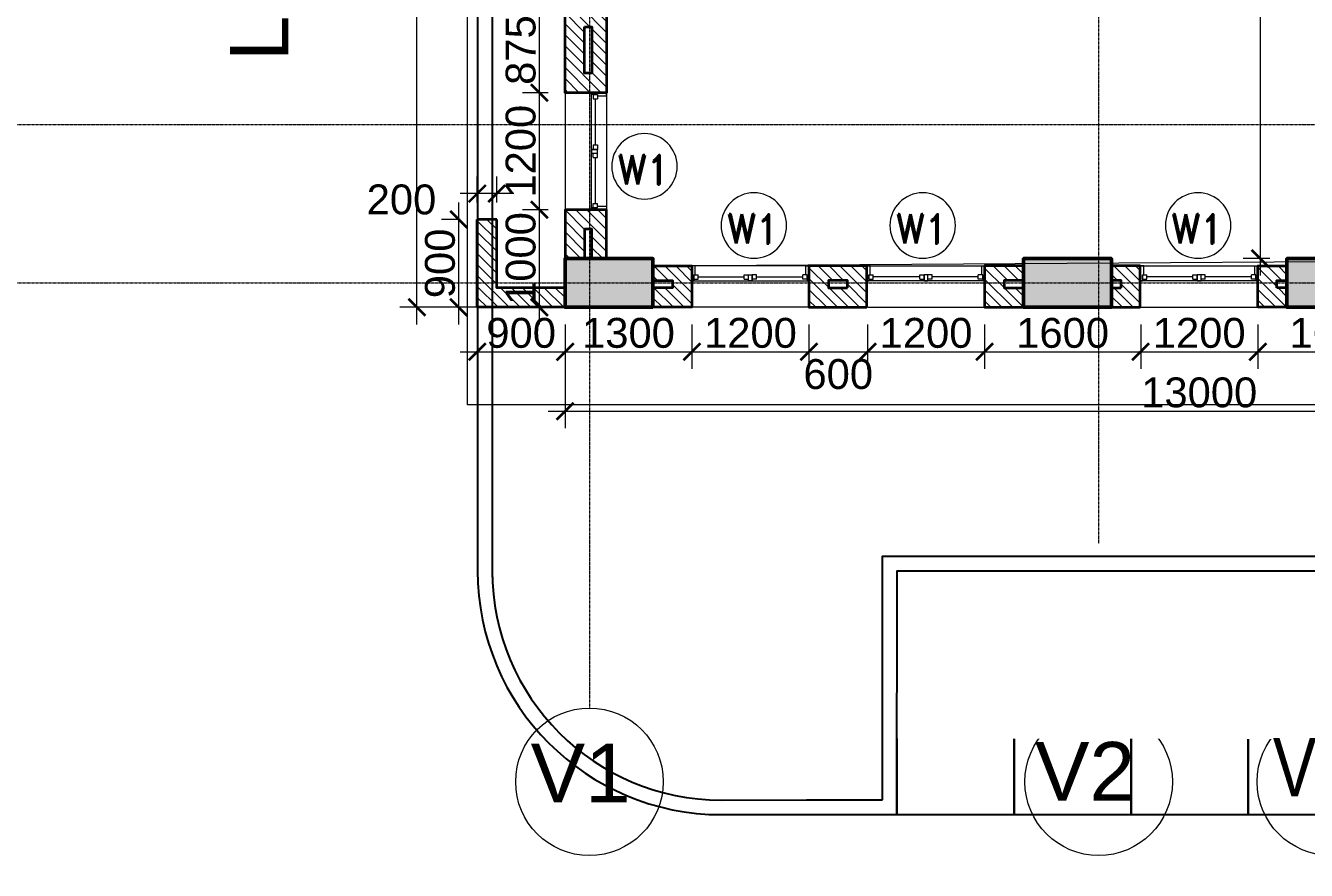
# Model space of a CAD drawing. Header units: millimetres. Extents: x 0 to 147381, y 0 to 170318.
# Drawn here: x 31915 to 45043, y 38516 to 47175 of the extents above; entities that cross this region are included whole.
import ezdxf
from ezdxf.enums import TextEntityAlignment as Align

# ---------------------------------------------------------------- set-up
doc = ezdxf.new("R2010")
doc.units = ezdxf.units.MM
doc.linetypes.add('Center', pattern=[29.999999, 12, -6, 6, -6])
doc.linetypes.add('Grid Line', pattern=[22.225, 12.7, -3.175, 3.175, -3.175])
for name, color, linetype, lineweight in [('AR_STR', 7, 'Continuous', 15), ('AR_WALL_HATCH', 23, 'Continuous', 5), ('ARCH PATHWAY', 30, 'Continuous', 13), ('Arch_Dim', 7, 'Continuous', 25), ('Arch_DW_No', 5, 'Continuous', 15), ('ARCH_WALL', 1, 'Continuous', 35), ('Arch_Window', 140, 'Continuous', 9), ('LA- LINE 1', 41, 'Continuous', 25), ('LA_ROAD', 252, 'Continuous', 30), ('LA_TEXT', 7, 'Continuous', 13), ('S-GRID', 8, 'Continuous', 9), ('S-GRID-IDEN', 1, 'Continuous', 9), ('STR COL.', 1, 'Continuous', 50)]:
    doc.layers.add(name, color=color, linetype=linetype, lineweight=lineweight)
for name, color, linetype, lineweight, true_color in [('ARCH RCC HATCH', 253, 'Center', 9, 0x9c9c9c), ('BUILDING LEVEL', 1, 'Continuous', 18, 0xf50000), ('S-COLS_HATCH', 252, 'Continuous', 9, 0x8a8a8a)]:
    doc.layers.add(name, color=color, linetype=linetype, lineweight=lineweight, true_color=true_color)
doc.styles.add('ARCHITXT-LA', font='architxt.shx', dxfattribs={"width": 0.9, "height": 250, "bigfont": '@extfont2.shx'})
doc.styles.add('Arial_1', font='arial.ttf', dxfattribs={"height": 630})
doc.styles.add('DIM', font='arial.ttf')
doc.styles.add('DIM_100', font='romand.shx', dxfattribs={"width": 0.9})
doc.styles.add('Seal_Text', font='arial.ttf')
doc.styles.add('SIZE', font='romans.shx', dxfattribs={"width": 0.75, "height": 200})
doc.dimstyles.new('DIM- 175', dxfattribs={"dimscale": 175, "dimtxt": 1.75, "dimasz": 1, "dimexe": 1, "dimexo": 1, "dimgap": 0.2, "dimtad": 1, "dimdec": 0, "dimrnd": 5, "dimzin": 0, "dimdsep": 46, "dimtxsty": 'DIM', "dimblk": 'ARCHTICK', "dimcen": 0, "dimdle": 1, "dimclrd": 3, "dimclre": 5, "dimclrt": 3, "dimadec": 0, "dimazin": 0, "dimtfac": 1, "dimtdec": 0, "dimtofl": 0, "dimtmove": 2, "dimatfit": 3, "dimfxl": 1, "dimtolj": 1, "dimtzin": 0, "dimlwd": 13, "dimlwe": 15, "dimarcsym": 0})

# ---------------------------------------------------------------- blocks, each defined once
blk = doc.blocks.new('RLAB_G')
at = {"layer": 'AR_WALL_HATCH', "ltscale": 500}
h = blk.add_hatch(dxfattribs=at)
h.set_pattern_fill('ANSI31', color=256, scale=25)
h.paths.add_polyline_path([(0, 3075), (-425, 3075), (-425, 2200), (0, 2200)])
h.paths.add_polyline_path([(-200, 2400), (-275, 2400), (-275, 2875), (-200, 2875)], flags=16)
h = blk.add_hatch(dxfattribs=at)
h.set_pattern_fill('ANSI31', color=256, scale=25)
h.paths.add_polyline_path([(0, 1000), (-425, 1000), (-425, 500), (-275, 500), (-275, 800), (-200, 800), (-200, 500), (0, 500)])
h = blk.add_hatch(dxfattribs=at)
h.set_pattern_fill('ANSI31', color=256, scale=25)
h.paths.add_polyline_path([(900, 0), (900, 900), (700, 900), (700, 200), (0, 200), (0, 0)])
h = blk.add_hatch(dxfattribs=at)
h.set_pattern_fill('ANSI31', color=256, scale=25)
h.paths.add_polyline_path([(-7100, 425), (-7400, 425), (-7400, 275), (-7295, 275), (-7295, 200), (-7400, 200), (-7400, 0), (-7100, 0)])
h = blk.add_hatch(dxfattribs=at)
h.set_pattern_fill('ANSI31', color=256, scale=25)
h.paths.add_polyline_path([(-5595, 0), (-5595, 425), (-5895, 425), (-5895, 0)])
h.paths.add_polyline_path([(-5700, 200), (-5700, 275), (-5600, 275), (-5600, 200)], flags=16)
h = blk.add_hatch(dxfattribs=at)
h.set_pattern_fill('ANSI31', color=256, scale=25)
h.paths.add_polyline_path([(-4500, 200), (-4700, 200), (-4700, 0), (-4300, 0), (-4300, 425), (-4700, 425), (-4700, 275), (-4500, 275)])
h = blk.add_hatch(dxfattribs=at)
h.set_pattern_fill('ANSI31', color=256, scale=25)
h.paths.add_polyline_path([(-2500, 0), (-2500, 425), (-3095, 425), (-3095, 0)])
h.paths.add_polyline_path([(-2700, 200), (-2895, 200), (-2895, 275), (-2700, 275)], flags=16)
h = blk.add_hatch(dxfattribs=at)
h.set_pattern_fill('ANSI31', color=256, scale=25)
h.paths.add_polyline_path([(-900, 0), (-900, 200), (-1100, 200), (-1100, 275), (-900, 275), (-900, 425), (-1300, 425), (-1300, 0)])
at = {"linetype": 'Continuous'}
blk.add_line((0, 200), (0, 0), dxfattribs=at)
at = {"layer": 'ARCH_WALL'}
for points in [[(0, 3075), (-425, 3075), (-425, 2200), (0, 2200)], [(-200, 2875), (-275, 2875), (-275, 2400), (-200, 2400)], [(0, 500), (-425, 500), (-425, 1000), (0, 1000)], [(-200, 500), (-275, 500), (-275, 800), (-200, 800)], [(-7100, 0), (-7100, 425), (-7400, 425), (-7400, 0)], [(-5895, 0), (-5895, 425), (-5595, 425), (-5595, 0)], [(-4700, 0), (-4700, 425), (-4300, 425), (-4300, 0)], [(-3095, 0), (-3095, 425), (-2500, 425), (-2500, 0)], [(-900, 0), (-900, 425), (-1300, 425), (-1300, 0)], [(-7295, 200), (-7295, 275), (-7400, 275), (-7400, 200)], [(-5700, 200), (-5700, 275), (-5600, 275), (-5600, 200)], [(-4700, 200), (-4700, 275), (-4500, 275), (-4500, 200)], [(-2895, 200), (-2895, 275), (-2700, 275), (-2700, 200)], [(-900, 200), (-900, 275), (-1100, 275), (-1100, 200)]]:
    blk.add_lwpolyline(points, close=True, dxfattribs=at)
for points in [[(0, 0), (900, 0), (900, 900)], [(0, 200), (700, 200), (700, 900)], [(700, 900), (900, 900)]]:
    blk.add_lwpolyline(points, dxfattribs=at)
at = {"layer": 'Arch_Window'}
for p, q in [((-425, 2200), (-425, 1000)), ((-425, 2168), (-425, 2200)), ((-333, 2168), (-425, 2168)), ((-333, 2181), (-333, 2137)), ((-289, 2181), (-333, 2181)), ((-333, 2181), (-270, 2181)), ((-289, 2137), (-333, 2137)), ((-311, 1664), (-311, 2137)), ((-289, 2181), (-289, 2137)), ((-270, 1000), (-270, 2200)), ((-270, 2200), (-270, 2181)), ((0, 2200), (0, 1000)), ((-333, 1664), (-333, 1619)), ((-289, 1664), (-333, 1664)), ((-289, 1619), (-333, 1619)), ((-270, 1619), (-333, 1619)), ((-333, 1581), (-333, 1619)), ((-333, 1581), (-333, 1619)), ((-333, 1619), (-270, 1619)), ((-333, 1581), (-333, 1619)), ((-333, 1619), (-333, 1619)), ((-270, 1619), (-333, 1619)), ((-289, 1581), (-333, 1581)), ((-333, 1536), (-333, 1581)), ((-270, 1581), (-333, 1581)), ((-270, 1581), (-333, 1581)), ((-333, 1581), (-333, 1581)), ((-270, 1581), (-333, 1581)), ((-289, 1664), (-289, 1619)), ((-289, 1536), (-289, 1581)), ((-270, 1581), (-270, 1619)), ((-270, 1619), (-270, 1581)), ((-270, 1619), (-270, 1619)), ((-270, 1619), (-270, 1581)), ((-270, 1581), (-270, 1581)), ((-289, 1536), (-333, 1536)), ((-311, 1063), (-311, 1536)), ((-289, 1063), (-333, 1063)), ((-333, 1019), (-333, 1063)), ((-289, 1019), (-289, 1063)), ((-425, 1032), (-425, 1000)), ((-425, 1032), (-333, 1032)), ((-333, 1019), (-333, 1032)), ((-289, 1019), (-333, 1019)), ((-333, 1019), (-270, 1019)), ((-5900, 425), (-7100, 425)), ((-7068, 425), (-7100, 425)), ((-7068, 425), (-7068, 333)), ((-5932, 425), (-5900, 425)), ((-5932, 333), (-5932, 425)), ((-3100, 425), (-4300, 425)), ((-4268, 425), (-4300, 425)), ((-4268, 425), (-4268, 333)), ((-3127, 425), (-3095, 425)), ((-3127, 333), (-3127, 425)), ((-2500, 425), (-1300, 425)), ((-2468, 425), (-2500, 425)), ((-2468, 333), (-2468, 425)), ((-1332, 425), (-1300, 425)), ((-1332, 425), (-1332, 333)), ((-7100, 270), (-5900, 270)), ((-7081, 333), (-7036, 333)), ((-7081, 289), (-7081, 333)), ((-7081, 333), (-7068, 333)), ((-7081, 333), (-7081, 270)), ((-7081, 289), (-7036, 289)), ((-7036, 289), (-7036, 333)), ((-7036, 311), (-6563, 311)), ((-6563, 333), (-6519, 333)), ((-6563, 289), (-6563, 333)), ((-6563, 289), (-6519, 289)), ((-6519, 289), (-6519, 333)), ((-6519, 333), (-6481, 333)), ((-6519, 270), (-6519, 333)), ((-6519, 333), (-6481, 333)), ((-6519, 270), (-6519, 333)), ((-6519, 333), (-6519, 333)), ((-6519, 333), (-6481, 333)), ((-6519, 270), (-6519, 333)), ((-6519, 270), (-6481, 270)), ((-6481, 270), (-6519, 270)), ((-6481, 270), (-6519, 270)), ((-6519, 270), (-6519, 270)), ((-6481, 289), (-6481, 333)), ((-6436, 333), (-6481, 333)), ((-6481, 270), (-6481, 333)), ((-6481, 333), (-6481, 270)), ((-6481, 333), (-6481, 333)), ((-6481, 270), (-6481, 333)), ((-6436, 289), (-6481, 289)), ((-6481, 270), (-6481, 270)), ((-6436, 289), (-6436, 333)), ((-6436, 311), (-5963, 311)), ((-5963, 289), (-5963, 333)), ((-5919, 333), (-5963, 333)), ((-5919, 289), (-5963, 289)), ((-5919, 289), (-5919, 333)), ((-5919, 333), (-5919, 270)), ((-5900, 270), (-5919, 270)), ((-4300, 270), (-3100, 270)), ((-4281, 333), (-4236, 333)), ((-4281, 289), (-4281, 333)), ((-4281, 333), (-4268, 333)), ((-4281, 333), (-4281, 270)), ((-4281, 289), (-4236, 289)), ((-4236, 289), (-4236, 333)), ((-4236, 311), (-3763, 311)), ((-3763, 333), (-3719, 333)), ((-3763, 289), (-3763, 333)), ((-3763, 289), (-3719, 289)), ((-3719, 289), (-3719, 333)), ((-3719, 333), (-3681, 333)), ((-3719, 270), (-3719, 333)), ((-3719, 333), (-3681, 333)), ((-3719, 270), (-3719, 333)), ((-3719, 333), (-3719, 333)), ((-3719, 333), (-3681, 333)), ((-3719, 270), (-3719, 333)), ((-3719, 270), (-3681, 270)), ((-3681, 270), (-3719, 270)), ((-3681, 270), (-3719, 270)), ((-3719, 270), (-3719, 270)), ((-3681, 289), (-3681, 333)), ((-3636, 333), (-3681, 333)), ((-3681, 270), (-3681, 333)), ((-3681, 333), (-3681, 270)), ((-3681, 333), (-3681, 333)), ((-3681, 270), (-3681, 333)), ((-3636, 289), (-3681, 289)), ((-3681, 270), (-3681, 270)), ((-3636, 289), (-3636, 333)), ((-3636, 311), (-3163, 311)), ((-3158, 289), (-3158, 333)), ((-3114, 333), (-3158, 333)), ((-3114, 289), (-3158, 289)), ((-3114, 289), (-3114, 333)), ((-3114, 333), (-3114, 270)), ((-3095, 270), (-3114, 270)), ((-1300, 270), (-2500, 270)), ((-2500, 270), (-2481, 270)), ((-2481, 333), (-2436, 333)), ((-2481, 289), (-2481, 333)), ((-2481, 333), (-2481, 270)), ((-2481, 289), (-2436, 289)), ((-2436, 289), (-2436, 333)), ((-1963, 311), (-2436, 311)), ((-1963, 333), (-1919, 333)), ((-1963, 289), (-1963, 333)), ((-1963, 289), (-1919, 289)), ((-1919, 289), (-1919, 333)), ((-1919, 270), (-1919, 333)), ((-1881, 333), (-1919, 333)), ((-1881, 333), (-1919, 333)), ((-1919, 333), (-1919, 270)), ((-1881, 333), (-1919, 333)), ((-1919, 333), (-1919, 333)), ((-1919, 270), (-1919, 333)), ((-1881, 270), (-1919, 270)), ((-1919, 270), (-1881, 270)), ((-1919, 270), (-1919, 270)), ((-1919, 270), (-1881, 270)), ((-1881, 289), (-1881, 333)), ((-1836, 333), (-1881, 333)), ((-1881, 270), (-1881, 333)), ((-1881, 270), (-1881, 333)), ((-1881, 333), (-1881, 333)), ((-1881, 270), (-1881, 333)), ((-1836, 289), (-1881, 289)), ((-1881, 270), (-1881, 270)), ((-1836, 289), (-1836, 333)), ((-1363, 311), (-1836, 311)), ((-1363, 289), (-1363, 333)), ((-1319, 333), (-1363, 333)), ((-1319, 289), (-1363, 289)), ((-1319, 333), (-1332, 333)), ((-1319, 289), (-1319, 333)), ((-1319, 333), (-1319, 270)), ((-5900, 0), (-7100, 0)), ((-3100, 0), (-4300, 0)), ((-2500, 0), (-1300, 0))]:
    blk.add_line(p, q, dxfattribs=at)
blk = doc.blocks.new('Grid - M_Grid Head - Circle-24584-5_Level 452_2')
at = {"layer": 'S-GRID-IDEN'}
blk.add_circle((0, 0), 4, dxfattribs=at)
blk = doc.blocks.new('A$C59E872DE')
at = {"layer": 'S-GRID', "linetype": 'Grid Line', "ltscale": 0.5}
for p, q in [((0, 89720.3), (0, -4357.6)), ((5220, -4357.6), (5220, 89720.3)), ((-6964.1, 1625), (94404.8, 1625)), ((-6964.1, 0), (94404.8, 0))]:
    blk.add_line(p, q, dxfattribs=at)
at = {"layer": 'S-GRID-IDEN', "xscale": 188.9999999999998, "yscale": 188.9999999999998, "zscale": 188.9999999999998, "rotation": 180}
for p in [(0, -5113.6), (5220, -5113.6), (7600, -5113.6)]:
    blk.add_blockref('Grid - M_Grid Head - Circle-24584-5_Level 452_2', p, dxfattribs=at)
at = {"layer": 'S-GRID-IDEN', "char_height": 600, "width": 1772.772, "attachment_point": 1, "style": 'Arial_1'}
for s, insert in [('V1', (-603, -4722.7)), ('V2', (4566.6, -4705.8)), ('{\\W0.8;V3}', (7005, -4664.3))]:
    blk.add_mtext(s, dxfattribs=dict(at, insert=insert))
blk = doc.blocks.new('DW')
at = {"color": 9}
blk.add_circle((0, 0), 671, dxfattribs=at)
at = {"style": 'SIZE', "width": 0.8}
blk.add_attdef('W7', text='', height=500, dxfattribs=at).set_placement((5, -289), align=Align.CENTER)
blk = doc.blocks.new('_ArchTick')
at = {"color": 0, "linetype": 'ByBlock', "const_width": 0.15}
blk.add_lwpolyline([(-0.5, -0.5), (0.5, 0.5)], dxfattribs=at)
blk = doc.blocks.new('*D462')
at = {"layer": 'Arch_Dim', "color": 5, "lineweight": 15, "transparency": 16777216}
for p, q in [((37445, 44113), (37445, 43048)), ((50445, 44113), (50445, 43048))]:
    blk.add_line(p, q, dxfattribs=at)
at = {"layer": 'Arch_Dim', "color": 3, "lineweight": 13, "transparency": 16777216}
blk.add_line((37270, 43223), (50620, 43223), dxfattribs=at)
at = {"layer": 'Defpoints', "color": 0, "linetype": 'Continuous', "transparency": 16777216}
for p in [(37445, 44288), (50445, 44288), (50445, 43223)]:
    blk.add_point(p, dxfattribs=at)
at = {"layer": 'Arch_Dim', "color": 3, "linetype": 'Continuous', "lineweight": 13, "transparency": 16777216, "xscale": 175, "yscale": 175, "zscale": 175, "rotation": 180}
blk.add_blockref('_ArchTick', (37445, 43223), dxfattribs=at)
at = {"layer": 'Arch_Dim', "color": 3, "linetype": 'Continuous', "lineweight": 13, "transparency": 16777216, "xscale": 175, "yscale": 175, "zscale": 175}
blk.add_blockref('_ArchTick', (50445, 43223), dxfattribs=at)
at = {"layer": 'Arch_Dim', "color": 3, "linetype": 'Continuous', "transparency": 16777216, "insert": (43945, 43414), "char_height": 306.2, "attachment_point": 5, "style": 'DIM'}
blk.add_mtext('\\A1;13000', dxfattribs=at)
blk = doc.blocks.new('*D465')
at = {"layer": 'Arch_Dim', "color": 3, "lineweight": 13, "transparency": 16777216}
blk.add_line((35926, 44113), (35926, 60287), dxfattribs=at)
at = {"layer": 'Arch_Dim', "color": 5, "lineweight": 15, "transparency": 16777216}
for p, q in [((37270, 60112), (35751, 60112)), ((37270, 44288), (35751, 44288))]:
    blk.add_line(p, q, dxfattribs=at)
at = {"layer": 'Defpoints', "color": 0, "linetype": 'Continuous', "transparency": 16777216}
for p in [(35926, 60112), (37445, 60112), (37445, 44288)]:
    blk.add_point(p, dxfattribs=at)
at = {"layer": 'Arch_Dim', "color": 3, "linetype": 'Continuous', "lineweight": 13, "transparency": 16777216, "xscale": 175, "yscale": 175, "zscale": 175}
for p, rotation in [((35926, 60112), 90), ((35926, 44288), 270)]:
    blk.add_blockref('_ArchTick', p, dxfattribs=dict(at, rotation=rotation))
at = {"layer": 'Arch_Dim', "color": 3, "linetype": 'Continuous', "transparency": 16777216, "insert": (35735, 52200), "char_height": 306.2, "attachment_point": 5, "rotation": 90, "style": 'DIM'}
blk.add_mtext('\\A1;15825', dxfattribs=at)
blk = doc.blocks.new('*D478')
at = {"layer": 'Arch_Dim', "color": 3, "lineweight": 13, "transparency": 16777216}
blk.add_line((44570, 56213), (44570, 44613), dxfattribs=at)
at = {"layer": 'Arch_Dim', "color": 5, "lineweight": 15, "transparency": 16777216}
for p, q in [((47570, 56038), (44395, 56038)), ((44670, 44788), (44395, 44788))]:
    blk.add_line(p, q, dxfattribs=at)
at = {"layer": 'Defpoints', "color": 0, "linetype": 'Continuous', "transparency": 16777216}
for p in [(47745, 56038), (44570, 44788), (44845, 44788)]:
    blk.add_point(p, dxfattribs=at)
at = {"layer": 'Arch_Dim', "color": 3, "linetype": 'Continuous', "lineweight": 13, "transparency": 16777216, "xscale": 175, "yscale": 175, "zscale": 175}
for p, rotation in [((44570, 56038), 90), ((44570, 44788), 270)]:
    blk.add_blockref('_ArchTick', p, dxfattribs=dict(at, rotation=rotation))
at = {"layer": 'Arch_Dim', "color": 3, "linetype": 'Continuous', "transparency": 16777216, "insert": (44379, 50413), "char_height": 306.2, "attachment_point": 5, "rotation": 90, "style": 'DIM'}
blk.add_mtext('\\A1;11250', dxfattribs=at)
blk = doc.blocks.new('A$C38A24FCE')
at = {"layer": 'S-COLS_HATCH'}
for points in [[(-86040, -1875), (-86040, -1375), (-86940, -1375), (-86940, -1875)], [(-81340, -1875), (-81340, -1375), (-82240, -1375), (-82240, -1875)], [(-78640, -1875), (-78640, -1375), (-79540, -1375), (-79540, -1875)]]:
    blk.add_hatch(color=256, dxfattribs=at).paths.add_polyline_path(points, flags=0)
at = {"layer": 'STR COL.'}
for points in [[(-86040, -1875), (-86040, -1375), (-86940, -1375), (-86940, -1875)], [(-81340, -1875), (-81340, -1375), (-82240, -1375), (-82240, -1875)], [(-78640, -1875), (-78640, -1375), (-79540, -1375), (-79540, -1875)]]:
    blk.add_lwpolyline(points, close=True, dxfattribs=at)
blk = doc.blocks.new('*D770')
at = {"layer": 'Arch_Dim', "color": 5, "lineweight": 15, "transparency": 16777216}
for p, q in [((36545, 44113), (36545, 43657)), ((37445, 44113), (37445, 43657))]:
    blk.add_line(p, q, dxfattribs=at)
at = {"layer": 'Arch_Dim', "color": 3, "lineweight": 13, "transparency": 16777216}
blk.add_line((36370, 43832), (37620, 43832), dxfattribs=at)
at = {"layer": 'Defpoints', "color": 0, "linetype": 'Continuous', "transparency": 16777216}
for p in [(36545, 44288), (37445, 44288), (37445, 43832)]:
    blk.add_point(p, dxfattribs=at)
at = {"layer": 'Arch_Dim', "color": 3, "linetype": 'Continuous', "lineweight": 13, "transparency": 16777216, "xscale": 175, "yscale": 175, "zscale": 175, "rotation": 180}
blk.add_blockref('_ArchTick', (36545, 43832), dxfattribs=at)
at = {"layer": 'Arch_Dim', "color": 3, "linetype": 'Continuous', "lineweight": 13, "transparency": 16777216, "xscale": 175, "yscale": 175, "zscale": 175}
blk.add_blockref('_ArchTick', (37445, 43832), dxfattribs=at)
at = {"layer": 'Arch_Dim', "color": 3, "linetype": 'Continuous', "transparency": 16777216, "insert": (36995, 44024), "char_height": 306.2, "attachment_point": 5, "style": 'DIM'}
blk.add_mtext('\\A1;900', dxfattribs=at)
blk = doc.blocks.new('*D771')
at = {"layer": 'Arch_Dim', "color": 5, "lineweight": 15, "transparency": 16777216}
for p, q in [((37445, 44113), (37445, 43657)), ((38745, 44113), (38745, 43657))]:
    blk.add_line(p, q, dxfattribs=at)
at = {"layer": 'Arch_Dim', "color": 3, "lineweight": 13, "transparency": 16777216}
blk.add_line((37270, 43832), (38920, 43832), dxfattribs=at)
at = {"layer": 'Defpoints', "color": 0, "linetype": 'Continuous', "transparency": 16777216}
for p in [(37445, 44288), (38745, 44288), (38745, 43832)]:
    blk.add_point(p, dxfattribs=at)
at = {"layer": 'Arch_Dim', "color": 3, "linetype": 'Continuous', "lineweight": 13, "transparency": 16777216, "xscale": 175, "yscale": 175, "zscale": 175, "rotation": 180}
blk.add_blockref('_ArchTick', (37445, 43832), dxfattribs=at)
at = {"layer": 'Arch_Dim', "color": 3, "linetype": 'Continuous', "lineweight": 13, "transparency": 16777216, "xscale": 175, "yscale": 175, "zscale": 175}
blk.add_blockref('_ArchTick', (38745, 43832), dxfattribs=at)
at = {"layer": 'Arch_Dim', "color": 3, "linetype": 'Continuous', "transparency": 16777216, "insert": (38095, 44024), "char_height": 306.2, "attachment_point": 5, "style": 'DIM'}
blk.add_mtext('\\A1;1300', dxfattribs=at)
blk = doc.blocks.new('*D505')
at = {"layer": 'Arch_Dim', "color": 5, "lineweight": 15, "transparency": 16777216}
for p, q in [((38745, 44113), (38745, 43657)), ((39945, 44113), (39945, 43657))]:
    blk.add_line(p, q, dxfattribs=at)
at = {"layer": 'Arch_Dim', "color": 3, "lineweight": 13, "transparency": 16777216}
blk.add_line((38570, 43832), (40120, 43832), dxfattribs=at)
at = {"layer": 'Defpoints', "color": 0, "linetype": 'Continuous', "transparency": 16777216}
for p in [(38745, 44288), (39945, 44288), (39945, 43832)]:
    blk.add_point(p, dxfattribs=at)
at = {"layer": 'Arch_Dim', "color": 3, "linetype": 'Continuous', "lineweight": 13, "transparency": 16777216, "xscale": 175, "yscale": 175, "zscale": 175, "rotation": 180}
blk.add_blockref('_ArchTick', (38745, 43832), dxfattribs=at)
at = {"layer": 'Arch_Dim', "color": 3, "linetype": 'Continuous', "lineweight": 13, "transparency": 16777216, "xscale": 175, "yscale": 175, "zscale": 175}
blk.add_blockref('_ArchTick', (39945, 43832), dxfattribs=at)
at = {"layer": 'Arch_Dim', "color": 3, "linetype": 'Continuous', "transparency": 16777216, "insert": (39345, 44024), "char_height": 306.2, "attachment_point": 5, "style": 'DIM'}
blk.add_mtext('\\A1;1200', dxfattribs=at)
blk = doc.blocks.new('*D506')
at = {"layer": 'Arch_Dim', "color": 5, "lineweight": 15, "transparency": 16777216}
for p, q in [((39945, 44113), (39945, 43657)), ((40545, 44113), (40545, 43657))]:
    blk.add_line(p, q, dxfattribs=at)
at = {"layer": 'Arch_Dim', "color": 3, "lineweight": 13, "transparency": 16777216}
blk.add_line((39770, 43832), (40720, 43832), dxfattribs=at)
at = {"layer": 'Defpoints', "color": 0, "linetype": 'Continuous', "transparency": 16777216}
for p in [(39945, 44288), (40545, 44288), (40545, 43832)]:
    blk.add_point(p, dxfattribs=at)
at = {"layer": 'Arch_Dim', "color": 3, "linetype": 'Continuous', "lineweight": 13, "transparency": 16777216, "xscale": 175, "yscale": 175, "zscale": 175, "rotation": 180}
blk.add_blockref('_ArchTick', (39945, 43832), dxfattribs=at)
at = {"layer": 'Arch_Dim', "color": 3, "linetype": 'Continuous', "lineweight": 13, "transparency": 16777216, "xscale": 175, "yscale": 175, "zscale": 175}
blk.add_blockref('_ArchTick', (40545, 43832), dxfattribs=at)
at = {"layer": 'Arch_Dim', "color": 3, "linetype": 'Continuous', "transparency": 16777216, "insert": (40245, 43602), "char_height": 306.2, "attachment_point": 5, "style": 'DIM'}
blk.add_mtext('\\A1;600', dxfattribs=at)
blk = doc.blocks.new('*D507')
at = {"layer": 'Arch_Dim', "color": 5, "lineweight": 15, "transparency": 16777216}
for p, q in [((40545, 44113), (40545, 43657)), ((41745, 44113), (41745, 43657))]:
    blk.add_line(p, q, dxfattribs=at)
at = {"layer": 'Arch_Dim', "color": 3, "lineweight": 13, "transparency": 16777216}
blk.add_line((40370, 43832), (41920, 43832), dxfattribs=at)
at = {"layer": 'Defpoints', "color": 0, "linetype": 'Continuous', "transparency": 16777216}
for p in [(40545, 44288), (41745, 44288), (41745, 43832)]:
    blk.add_point(p, dxfattribs=at)
at = {"layer": 'Arch_Dim', "color": 3, "linetype": 'Continuous', "lineweight": 13, "transparency": 16777216, "xscale": 175, "yscale": 175, "zscale": 175, "rotation": 180}
blk.add_blockref('_ArchTick', (40545, 43832), dxfattribs=at)
at = {"layer": 'Arch_Dim', "color": 3, "linetype": 'Continuous', "lineweight": 13, "transparency": 16777216, "xscale": 175, "yscale": 175, "zscale": 175}
blk.add_blockref('_ArchTick', (41745, 43832), dxfattribs=at)
at = {"layer": 'Arch_Dim', "color": 3, "linetype": 'Continuous', "transparency": 16777216, "insert": (41145, 44024), "char_height": 306.2, "attachment_point": 5, "style": 'DIM'}
blk.add_mtext('\\A1;1200', dxfattribs=at)
blk = doc.blocks.new('*D508')
at = {"layer": 'Arch_Dim', "color": 5, "lineweight": 15, "transparency": 16777216}
for p, q in [((41745, 44113), (41745, 43657)), ((43345, 44113), (43345, 43657))]:
    blk.add_line(p, q, dxfattribs=at)
at = {"layer": 'Arch_Dim', "color": 3, "lineweight": 13, "transparency": 16777216}
blk.add_line((41570, 43832), (43520, 43832), dxfattribs=at)
at = {"layer": 'Defpoints', "color": 0, "linetype": 'Continuous', "transparency": 16777216}
for p in [(41745, 44288), (43345, 44288), (43345, 43832)]:
    blk.add_point(p, dxfattribs=at)
at = {"layer": 'Arch_Dim', "color": 3, "linetype": 'Continuous', "lineweight": 13, "transparency": 16777216, "xscale": 175, "yscale": 175, "zscale": 175, "rotation": 180}
blk.add_blockref('_ArchTick', (41745, 43832), dxfattribs=at)
at = {"layer": 'Arch_Dim', "color": 3, "linetype": 'Continuous', "lineweight": 13, "transparency": 16777216, "xscale": 175, "yscale": 175, "zscale": 175}
blk.add_blockref('_ArchTick', (43345, 43832), dxfattribs=at)
at = {"layer": 'Arch_Dim', "color": 3, "linetype": 'Continuous', "transparency": 16777216, "insert": (42545, 44024), "char_height": 306.2, "attachment_point": 5, "style": 'DIM'}
blk.add_mtext('\\A1;1600', dxfattribs=at)
blk = doc.blocks.new('*D509')
at = {"layer": 'Arch_Dim', "color": 5, "lineweight": 15, "transparency": 16777216}
for p, q in [((43345, 44113), (43345, 43657)), ((44545, 44113), (44545, 43657))]:
    blk.add_line(p, q, dxfattribs=at)
at = {"layer": 'Arch_Dim', "color": 3, "lineweight": 13, "transparency": 16777216}
blk.add_line((43170, 43832), (44720, 43832), dxfattribs=at)
at = {"layer": 'Defpoints', "color": 0, "linetype": 'Continuous', "transparency": 16777216}
for p in [(43345, 44288), (44545, 44288), (44545, 43832)]:
    blk.add_point(p, dxfattribs=at)
at = {"layer": 'Arch_Dim', "color": 3, "linetype": 'Continuous', "lineweight": 13, "transparency": 16777216, "xscale": 175, "yscale": 175, "zscale": 175, "rotation": 180}
blk.add_blockref('_ArchTick', (43345, 43832), dxfattribs=at)
at = {"layer": 'Arch_Dim', "color": 3, "linetype": 'Continuous', "lineweight": 13, "transparency": 16777216, "xscale": 175, "yscale": 175, "zscale": 175}
blk.add_blockref('_ArchTick', (44545, 43832), dxfattribs=at)
at = {"layer": 'Arch_Dim', "color": 3, "linetype": 'Continuous', "transparency": 16777216, "insert": (43945, 44024), "char_height": 306.2, "attachment_point": 5, "style": 'DIM'}
blk.add_mtext('\\A1;1200', dxfattribs=at)
blk = doc.blocks.new('*D510')
at = {"layer": 'Arch_Dim', "color": 5, "lineweight": 15, "transparency": 16777216}
for p, q in [((44545, 44113), (44545, 43657)), ((46145, 44113), (46145, 43657))]:
    blk.add_line(p, q, dxfattribs=at)
at = {"layer": 'Arch_Dim', "color": 3, "lineweight": 13, "transparency": 16777216}
blk.add_line((44370, 43832), (46320, 43832), dxfattribs=at)
at = {"layer": 'Defpoints', "color": 0, "linetype": 'Continuous', "transparency": 16777216}
for p in [(44545, 44288), (46145, 44288), (46145, 43832)]:
    blk.add_point(p, dxfattribs=at)
at = {"layer": 'Arch_Dim', "color": 3, "linetype": 'Continuous', "lineweight": 13, "transparency": 16777216, "xscale": 175, "yscale": 175, "zscale": 175, "rotation": 180}
blk.add_blockref('_ArchTick', (44545, 43832), dxfattribs=at)
at = {"layer": 'Arch_Dim', "color": 3, "linetype": 'Continuous', "lineweight": 13, "transparency": 16777216, "xscale": 175, "yscale": 175, "zscale": 175}
blk.add_blockref('_ArchTick', (46145, 43832), dxfattribs=at)
at = {"layer": 'Arch_Dim', "color": 3, "linetype": 'Continuous', "transparency": 16777216, "insert": (45345, 44024), "char_height": 306.2, "attachment_point": 5, "style": 'DIM'}
blk.add_mtext('\\A1;1600', dxfattribs=at)
blk = doc.blocks.new('*D529')
at = {"layer": 'Arch_Dim', "color": 3, "lineweight": 13, "transparency": 16777216}
blk.add_line((36355, 44113), (36355, 45363), dxfattribs=at)
at = {"layer": 'Arch_Dim', "color": 5, "lineweight": 15, "transparency": 16777216}
for p, q in [((36370, 45188), (36180, 45188)), ((36370, 44288), (36180, 44288))]:
    blk.add_line(p, q, dxfattribs=at)
at = {"layer": 'Defpoints', "color": 0, "linetype": 'Continuous', "transparency": 16777216}
for p in [(36355, 45188), (36545, 45188), (36545, 44288)]:
    blk.add_point(p, dxfattribs=at)
at = {"layer": 'Arch_Dim', "color": 3, "linetype": 'Continuous', "lineweight": 13, "transparency": 16777216, "xscale": 175, "yscale": 175, "zscale": 175}
for p, rotation in [((36355, 45188), 90), ((36355, 44288), 270)]:
    blk.add_blockref('_ArchTick', p, dxfattribs=dict(at, rotation=rotation))
at = {"layer": 'Arch_Dim', "color": 3, "linetype": 'Continuous', "transparency": 16777216, "insert": (36164, 44738), "char_height": 306.2, "attachment_point": 5, "rotation": 90, "style": 'DIM'}
blk.add_mtext('\\A1;900', dxfattribs=at)
blk = doc.blocks.new('*D530')
at = {"layer": 'Arch_Dim', "color": 5, "lineweight": 15, "transparency": 16777216}
for p, q in [((36545, 45363), (36545, 45629)), ((36745, 45363), (36745, 45629))]:
    blk.add_line(p, q, dxfattribs=at)
at = {"layer": 'Arch_Dim', "color": 3, "lineweight": 13, "transparency": 16777216}
blk.add_line((36920, 45454), (36370, 45454), dxfattribs=at)
at = {"layer": 'Defpoints', "color": 0, "linetype": 'Continuous', "transparency": 16777216}
for p in [(36545, 45454), (36545, 45188), (36745, 45188)]:
    blk.add_point(p, dxfattribs=at)
at = {"layer": 'Arch_Dim', "color": 3, "linetype": 'Continuous', "lineweight": 13, "transparency": 16777216, "xscale": 175, "yscale": 175, "zscale": 175, "rotation": 180}
blk.add_blockref('_ArchTick', (36545, 45454), dxfattribs=at)
at = {"layer": 'Arch_Dim', "color": 3, "linetype": 'Continuous', "lineweight": 13, "transparency": 16777216, "xscale": 175, "yscale": 175, "zscale": 175}
blk.add_blockref('_ArchTick', (36745, 45454), dxfattribs=at)
at = {"layer": 'Arch_Dim', "color": 3, "linetype": 'Continuous', "transparency": 16777216, "insert": (35768, 45392), "char_height": 306.2, "attachment_point": 5, "style": 'DIM'}
blk.add_mtext('\\A1;200', dxfattribs=at)
blk = doc.blocks.new('*D531')
at = {"layer": 'Arch_Dim', "color": 3, "lineweight": 13, "transparency": 16777216}
blk.add_line((37182, 44113), (37182, 45463), dxfattribs=at)
at = {"layer": 'Arch_Dim', "color": 5, "lineweight": 15, "transparency": 16777216}
for p, q in [((37270, 45288), (37007, 45288)), ((37270, 44288), (37007, 44288))]:
    blk.add_line(p, q, dxfattribs=at)
at = {"layer": 'Defpoints', "color": 0, "linetype": 'Continuous', "transparency": 16777216}
for p in [(37182, 45288), (37445, 45288), (37445, 44288)]:
    blk.add_point(p, dxfattribs=at)
at = {"layer": 'Arch_Dim', "color": 3, "linetype": 'Continuous', "lineweight": 13, "transparency": 16777216, "xscale": 175, "yscale": 175, "zscale": 175}
for p, rotation in [((37182, 45288), 90), ((37182, 44288), 270)]:
    blk.add_blockref('_ArchTick', p, dxfattribs=dict(at, rotation=rotation))
at = {"layer": 'Arch_Dim', "color": 3, "linetype": 'Continuous', "transparency": 16777216, "insert": (36991, 44788), "char_height": 306.2, "attachment_point": 5, "rotation": 90, "style": 'DIM'}
blk.add_mtext('\\A1;1000', dxfattribs=at)
blk = doc.blocks.new('*D532')
at = {"layer": 'Arch_Dim', "color": 3, "lineweight": 13, "transparency": 16777216}
blk.add_line((37182, 45113), (37182, 46663), dxfattribs=at)
at = {"layer": 'Arch_Dim', "color": 5, "lineweight": 15, "transparency": 16777216}
for p, q in [((37270, 46488), (37007, 46488)), ((37270, 45288), (37007, 45288))]:
    blk.add_line(p, q, dxfattribs=at)
at = {"layer": 'Defpoints', "color": 0, "linetype": 'Continuous', "transparency": 16777216}
for p in [(37182, 46488), (37445, 46488), (37445, 45288)]:
    blk.add_point(p, dxfattribs=at)
at = {"layer": 'Arch_Dim', "color": 3, "linetype": 'Continuous', "lineweight": 13, "transparency": 16777216, "xscale": 175, "yscale": 175, "zscale": 175}
for p, rotation in [((37182, 46488), 90), ((37182, 45288), 270)]:
    blk.add_blockref('_ArchTick', p, dxfattribs=dict(at, rotation=rotation))
at = {"layer": 'Arch_Dim', "color": 3, "linetype": 'Continuous', "transparency": 16777216, "insert": (36991, 45888), "char_height": 306.2, "attachment_point": 5, "rotation": 90, "style": 'DIM'}
blk.add_mtext('\\A1;1200', dxfattribs=at)
blk = doc.blocks.new('*D533')
at = {"layer": 'Arch_Dim', "color": 3, "lineweight": 13, "transparency": 16777216}
blk.add_line((37182, 46313), (37182, 47538), dxfattribs=at)
at = {"layer": 'Arch_Dim', "color": 5, "lineweight": 15, "transparency": 16777216}
for p, q in [((37270, 47363), (37007, 47363)), ((37270, 46488), (37007, 46488))]:
    blk.add_line(p, q, dxfattribs=at)
at = {"layer": 'Defpoints', "color": 0, "linetype": 'Continuous', "transparency": 16777216}
for p in [(37182, 47363), (37445, 47363), (37445, 46488)]:
    blk.add_point(p, dxfattribs=at)
at = {"layer": 'Arch_Dim', "color": 3, "linetype": 'Continuous', "lineweight": 13, "transparency": 16777216, "xscale": 175, "yscale": 175, "zscale": 175}
for p, rotation in [((37182, 47363), 90), ((37182, 46488), 270)]:
    blk.add_blockref('_ArchTick', p, dxfattribs=dict(at, rotation=rotation))
at = {"layer": 'Arch_Dim', "color": 3, "linetype": 'Continuous', "transparency": 16777216, "insert": (36991, 46925), "char_height": 306.2, "attachment_point": 5, "rotation": 90, "style": 'DIM'}
blk.add_mtext('\\A1;875', dxfattribs=at)
blk = doc.blocks.new('waefsvrv')
at = {"layer": 'LA- LINE 1', "elevation": 3575.332}
blk.add_lwpolyline([(489705.063, 3629325.765), (489705.771, 3629324.796), (489703.753, 3629323.321), (489703.044, 3629324.29)], close=True, dxfattribs=at)
blk = doc.blocks.new('A$C07E93286')
at = {"layer": 'LA- LINE 1'}
for p, q in [((26.749, 4.787), (28.203, -6.916)), ((30.974, -8.94), (32.611, -8.736, 67.648)), ((31.838, -8.832, -73.339), (32.611, -8.736, 0)), ((30.992, -9.088), (32.778, -8.867)), ((31.856, -8.981, -73.339), (32.778, -8.867, -73.339))]:
    blk.add_line(p, q, dxfattribs=at)
at = {"layer": 'LA- LINE 1', "elevation": 73.345}
blk.add_lwpolyline([(26.909, 4.735), (28.361, -6.963)], dxfattribs=at)
at = {"layer": 'LA- LINE 1'}
for radius in [2.5, 2.35]:
    blk.add_arc((30.684, -6.608), radius, 187.083, 277.083, dxfattribs=at)
at = {"layer": 'LA_ROAD', "extrusion": (-0.002291, 0.000759572, 0.999997)}
for p, rotation in [((1745777.453, -3219333.124, -3575.425), 36.15434645762036), ((1745778.596, -3219333.489, -3575.425), 36.15434645762031), ((1745779.739, -3219333.853, -3575.425), 36.15434645762036), ((1745780.883, -3219334.218, -3575.425), 36.15434645762036)]:
    blk.add_blockref('waefsvrv', p, dxfattribs=dict(at, rotation=rotation))
at = {"layer": 'LA_ROAD', "extrusion": (-1.14872e-08, -3.2405e-09, -1), "zscale": -1.000000000000001, "rotation": 226.7539532915004}
for p in [(-2308191.676, 2843271.706, 3575.332), (-2308190.485, 2843271.558, 3575.332), (-2308189.294, 2843271.41, 3575.332), (-2308188.103, 2843271.262, 3575.332), (-2308186.912, 2843271.114, 3575.332)]:
    blk.add_blockref('waefsvrv', p, dxfattribs=at)
at = {"layer": 'LA_TEXT', "ltscale": 7, "insert": (31.91, -7.685, 0), "char_height": 1, "width": 19.9248, "attachment_point": 7, "rotation": 7.0159, "style": 'ARCHITXT-LA', "bg_fill": 2}
blk.add_mtext('\\pxqc;CYCLE PARKING', dxfattribs=at)
at = {"layer": 'LA- LINE 1'}
for points in [[(32.611, -8.736), (32.303, -6.255), (50.463, -3.999), (50.771, -6.48)], [(32.778, -8.867), (32.47, -6.386), (50.333, -4.166), (50.641, -6.647)]]:
    blk.add_lwpolyline(points, dxfattribs=at)

msp = doc.modelspace()

# ---------------------------------------------------------------- block references
at = {"xscale": -1}
msp.add_blockref('RLAB_G', (37444.7, 44288), dxfattribs=at)

# ---------------------------------------------------------------- next in the draw order: block references
at = {"layer": 'ARCH RCC HATCH', "linetype": 'Continuous'}
msp.add_blockref('A$C59E872DE', (37694.7, 44538), dxfattribs=at)

# ---------------------------------------------------------------- next in the draw order: block references
at = {"layer": 'AR_STR', "linetype": 'Continuous'}
msp.add_blockref('A$C38A24FCE', (124384.7, 46163), dxfattribs=at)
at = {"layer": 'Arch_DW_No'}
ref = msp.add_blockref('DW', (38258.7, 45732.5), dxfattribs=dict(at, xscale=-0.5001481924206014, yscale=0.5001481924206014, zscale=0.500148192420602, rotation=68.53298956108209))
ref.add_attrib('W71', 'W1', dxfattribs={"layer": '0', "height": 300, "style": 'DIM_100', "width": 0.9}).set_placement((38249.6, 45548), align=Align.CENTER)
ref = msp.add_blockref('DW', (39380.4, 45126.1), dxfattribs=dict(at, xscale=-0.5001481924206014, yscale=0.5001481924206014, zscale=0.500148192420602, rotation=68.53298956108209))
ref.add_attrib('W71', 'W1', dxfattribs={"layer": '0', "height": 300, "style": 'DIM_100', "width": 0.9}).set_placement((39371.2, 44941.6), align=Align.CENTER)
ref = msp.add_blockref('DW', (41110.2, 45126.1), dxfattribs=dict(at, xscale=-0.5001481924206014, yscale=0.5001481924206014, zscale=0.500148192420602, rotation=68.53298956108209))
ref.add_attrib('W71', 'W1', dxfattribs={"layer": '0', "height": 300, "style": 'DIM_100', "width": 0.9}).set_placement((41101.1, 44941.6), align=Align.CENTER)
ref = msp.add_blockref('DW', (43933.7, 45126.1), dxfattribs=dict(at, xscale=-0.5001481924206014, yscale=0.5001481924206014, zscale=0.500148192420602, rotation=68.53298956108209))
ref.add_attrib('W71', 'W1', dxfattribs={"layer": '0', "height": 300, "style": 'DIM_100', "width": 0.9}).set_placement((43924.6, 44941.6), align=Align.CENTER)

# ---------------------------------------------------------------- next in the draw order: texts
at = {"layer": 'BUILDING LEVEL', "insert": (34009.7, 46812.6), "char_height": 600, "width": 8624.332, "attachment_point": 1, "rotation": 90, "style": 'Seal_Text'}
msp.add_mtext('LVL+421.30', dxfattribs=at)

# ---------------------------------------------------------------- next in the draw order: dimensions: what is measured, and where the dimension line sits
at = {"layer": 'Arch_Dim', "linetype": 'Continuous'}
for base, p1, p2, picture, middle in [((35926.083215, 60112.4834324), (37444.7233416, 44287.9834322), (37444.723341, 60112.4834324), '*D465', (35734.7202375, 52200.2334323)), ((44570.1, 44788), (47744.7, 56038), (44844.7, 44788), '*D478', (44378.7, 50413)), ((37182.2, 47363), (37444.7, 46488), (37444.7, 47363), '*D533', (36990.8, 46925.5)), ((37182.2, 46488), (37444.7, 45288), (37444.7, 46488), '*D532', (36990.8, 45888)), ((37182.2, 45288), (37444.7, 44288), (37444.7, 45288), '*D531', (36990.8, 44788)), ((36355.3, 45188), (36544.7, 44288), (36544.7, 45188), '*D529', (36164, 44738))]:
    dim = msp.add_linear_dim(base=base, p1=p1, p2=p2, angle=90, dimstyle='DIM- 175', dxfattribs=at)
    dim.commit()
    dim.dimension.update_dxf_attribs({"geometry": picture, "text_midpoint": middle})
for base, p1, p2, picture, middle in [((36544.7, 45454.5), (36744.7, 45188), (36544.7, 45188), '*D530', (35767.8, 45392.3)), ((40544.7, 43832.4), (39944.7, 44288), (40544.7, 44288), '*D506', (40244.7, 43602.3))]:
    dim = msp.add_linear_dim(base=base, p1=p1, p2=p2, dimstyle='DIM- 175', dxfattribs=at)
    dim.commit()
    dim.dimension.update_dxf_attribs({"geometry": picture, "text_midpoint": middle, "dimtype": 160})
for base, p1, p2, picture, middle in [((37444.7, 43832.4), (36544.7, 44288), (37444.7, 44288), '*D770', (36994.7, 44023.7)), ((50444.7, 43222.9), (37444.7, 44288), (50444.7, 44288), '*D462', (43944.7, 43414.4)), ((38744.7, 43832.4), (37444.7, 44288), (38744.7, 44288), '*D771', (38094.7, 44023.8)), ((39944.7, 43832.4), (38744.7, 44288), (39944.7, 44288), '*D505', (39344.7, 44023.7)), ((41744.7, 43832.4), (40544.7, 44288), (41744.7, 44288), '*D507', (41144.7, 44023.7)), ((43344.7, 43832.4), (41744.7, 44288), (43344.7, 44288), '*D508', (42544.7, 44023.7)), ((44544.7, 43832.4), (43344.7, 44288), (44544.7, 44288), '*D509', (43944.7, 44023.7)), ((46144.7, 43832.4), (44544.7, 44288), (46144.7, 44288), '*D510', (45344.7, 44023.7))]:
    dim = msp.add_linear_dim(base=base, p1=p1, p2=p2, dimstyle='DIM- 175', dxfattribs=at)
    dim.commit()
    dim.dimension.update_dxf_attribs({"geometry": picture, "text_midpoint": middle})

# ---------------------------------------------------------------- next in the draw order: block references
at = {"linetype": 'Continuous', "xscale": 1000, "yscale": 1000, "zscale": 1000, "rotation": 352.9169734788422}
msp.add_blockref('A$C07E93286', (9412.7, 51928.7, -73339.4), dxfattribs=at)

# ---------------------------------------------------------------- next in the draw order: linework, layer by layer
at = {"layer": 'AR_WALL_HATCH', "color": 1, "linetype": 'Continuous'}
msp.add_lwpolyline([(37869.7, 56388), (37869.7, 44788), (38344.7, 44788), (38344.7, 44713), (50019.7, 44788), (50014.7, 46412.7), (60369.7, 46412.7)], dxfattribs=at)
at = {"layer": 'ARCH PATHWAY', "linetype": 'Continuous'}
msp.add_lwpolyline([(65630.6, 44912.7), (51444.7, 44912.7), (51444.7, 43288), (36444.7, 43288), (36444.7, 60987.5), (38369, 60987.5)], dxfattribs=at)

doc.saveas('drawing.dxf')
